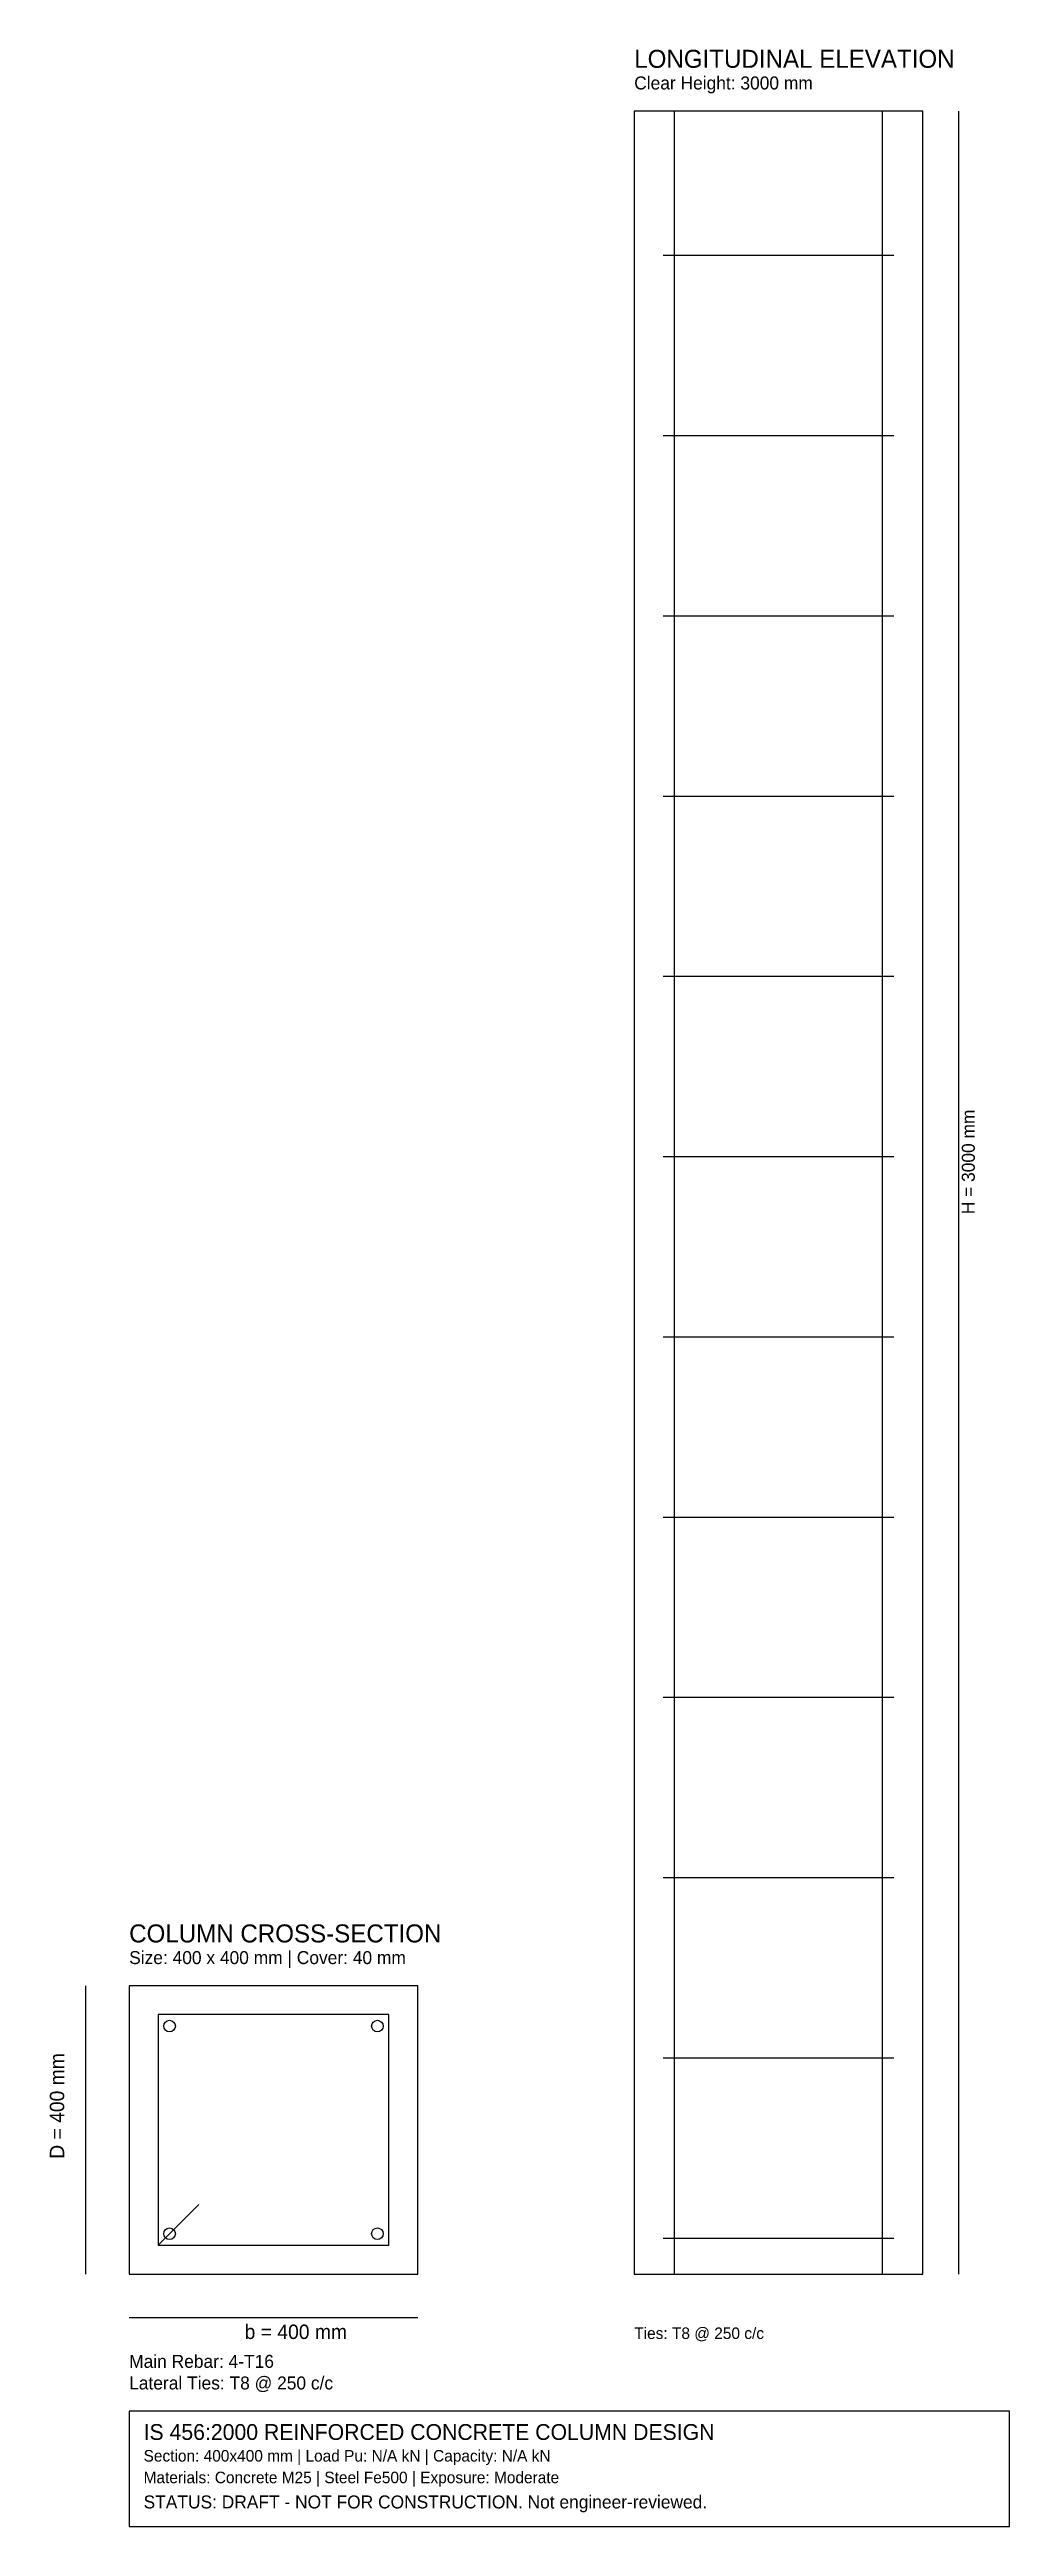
# Model space of a CAD drawing. Header units: metres. Extents: x -110 to 1220, y -350 to 3085.
import ezdxf

# ---------------------------------------------------------------- set-up
doc = ezdxf.new("R2010")
doc.units = ezdxf.units.M
for name, color, linetype in [('ANNOTATIONS', 2, 'CONTINUOUS'), ('CONCRETE', 7, 'CONTINUOUS'), ('DIMENSIONS', 3, 'CONTINUOUS'), ('REBAR', 1, 'CONTINUOUS'), ('TIES', 4, 'CONTINUOUS'), ('TITLE_BLOCK', 7, 'CONTINUOUS')]:
    doc.layers.add(name, color=color, linetype=linetype)

msp = doc.modelspace()

# ---------------------------------------------------------------- linework, layer by layer
at = {"layer": 'CONCRETE'}
for points in [[(700, 0), (1100, 0), (1100, 3000), (700, 3000), (700, 0)], [(0, 0), (400, 0), (400, 400), (0, 400), (0, 0)]]:
    msp.add_lwpolyline(points, dxfattribs=at)
at = {"layer": 'DIMENSIONS'}
for p, q in [((1150, 0), (1150, 3000)), ((-60, 0), (-60, 400)), ((0, -60), (400, -60))]:
    msp.add_line(p, q, dxfattribs=at)
at = {"layer": 'REBAR'}
for p, q in [((756, 0), (756, 3000)), ((1044, 0), (1044, 3000))]:
    msp.add_line(p, q, dxfattribs=at)
for centre in [(56, 344), (344, 344), (56, 56), (344, 56)]:
    msp.add_circle(centre, 8, dxfattribs=at)
at = {"layer": 'TIES'}
for p, q in [((740, 2800), (1060, 2800)), ((740, 2550), (1060, 2550)), ((740, 2300), (1060, 2300)), ((740, 2050), (1060, 2050)), ((740, 1800), (1060, 1800)), ((740, 1550), (1060, 1550)), ((740, 1300), (1060, 1300)), ((740, 1050), (1060, 1050)), ((740, 800), (1060, 800)), ((740, 550), (1060, 550)), ((740, 300), (1060, 300)), ((40, 40), (96.6, 96.6)), ((740, 50), (1060, 50))]:
    msp.add_line(p, q, dxfattribs=at)
msp.add_lwpolyline([(40, 40), (360, 40), (360, 360), (40, 360), (40, 40)], dxfattribs=at)
at = {"layer": 'TITLE_BLOCK'}
msp.add_lwpolyline([(0, -350), (1220, -350), (1220, -190), (0, -190), (0, -350)], dxfattribs=at)

# ---------------------------------------------------------------- texts
at = {"layer": 'ANNOTATIONS'}
for s, height, p in [('LONGITUDINAL ELEVATION', 25, (700, 3060)), ('Clear Height: 3000 mm', 18, (700, 3030)), ('COLUMN CROSS-SECTION', 25, (0, 460)), ('Size: 400 x 400 mm | Cover: 40 mm', 18, (0, 430)), ('Ties: T8 @ 250 c/c', 16, (700, -90)), ('Main Rebar: 4-T16', 18, (0, -130)), ('Lateral Ties: T8 @ 250 c/c', 18, (0, -160))]:
    msp.add_text(s, height=height, dxfattribs=at).set_placement(p)
at = {"layer": 'DIMENSIONS'}
for s, height, p in [('H = 3000 mm', 18, (1172, 1470)), ('D = 400 mm', 20, (-90, 160))]:
    msp.add_text(s, height=height, rotation=90, dxfattribs=at).set_placement(p)
msp.add_text('b = 400 mm', height=20, dxfattribs=at).set_placement((160, -90))
at = {"layer": 'TITLE_BLOCK'}
for s, height, p in [('IS 456:2000 REINFORCED CONCRETE COLUMN DESIGN', 22, (20, -230)), ('Section: 400x400 mm | Load Pu: N/A kN | Capacity: N/A kN', 16, (20, -260)), ('Materials: Concrete M25 | Steel Fe500 | Exposure: Moderate', 16, (20, -290)), ('STATUS: DRAFT - NOT FOR CONSTRUCTION. Not engineer-reviewed.', 18, (20, -325))]:
    msp.add_text(s, height=height, dxfattribs=at).set_placement(p)

doc.saveas('drawing.dxf')
